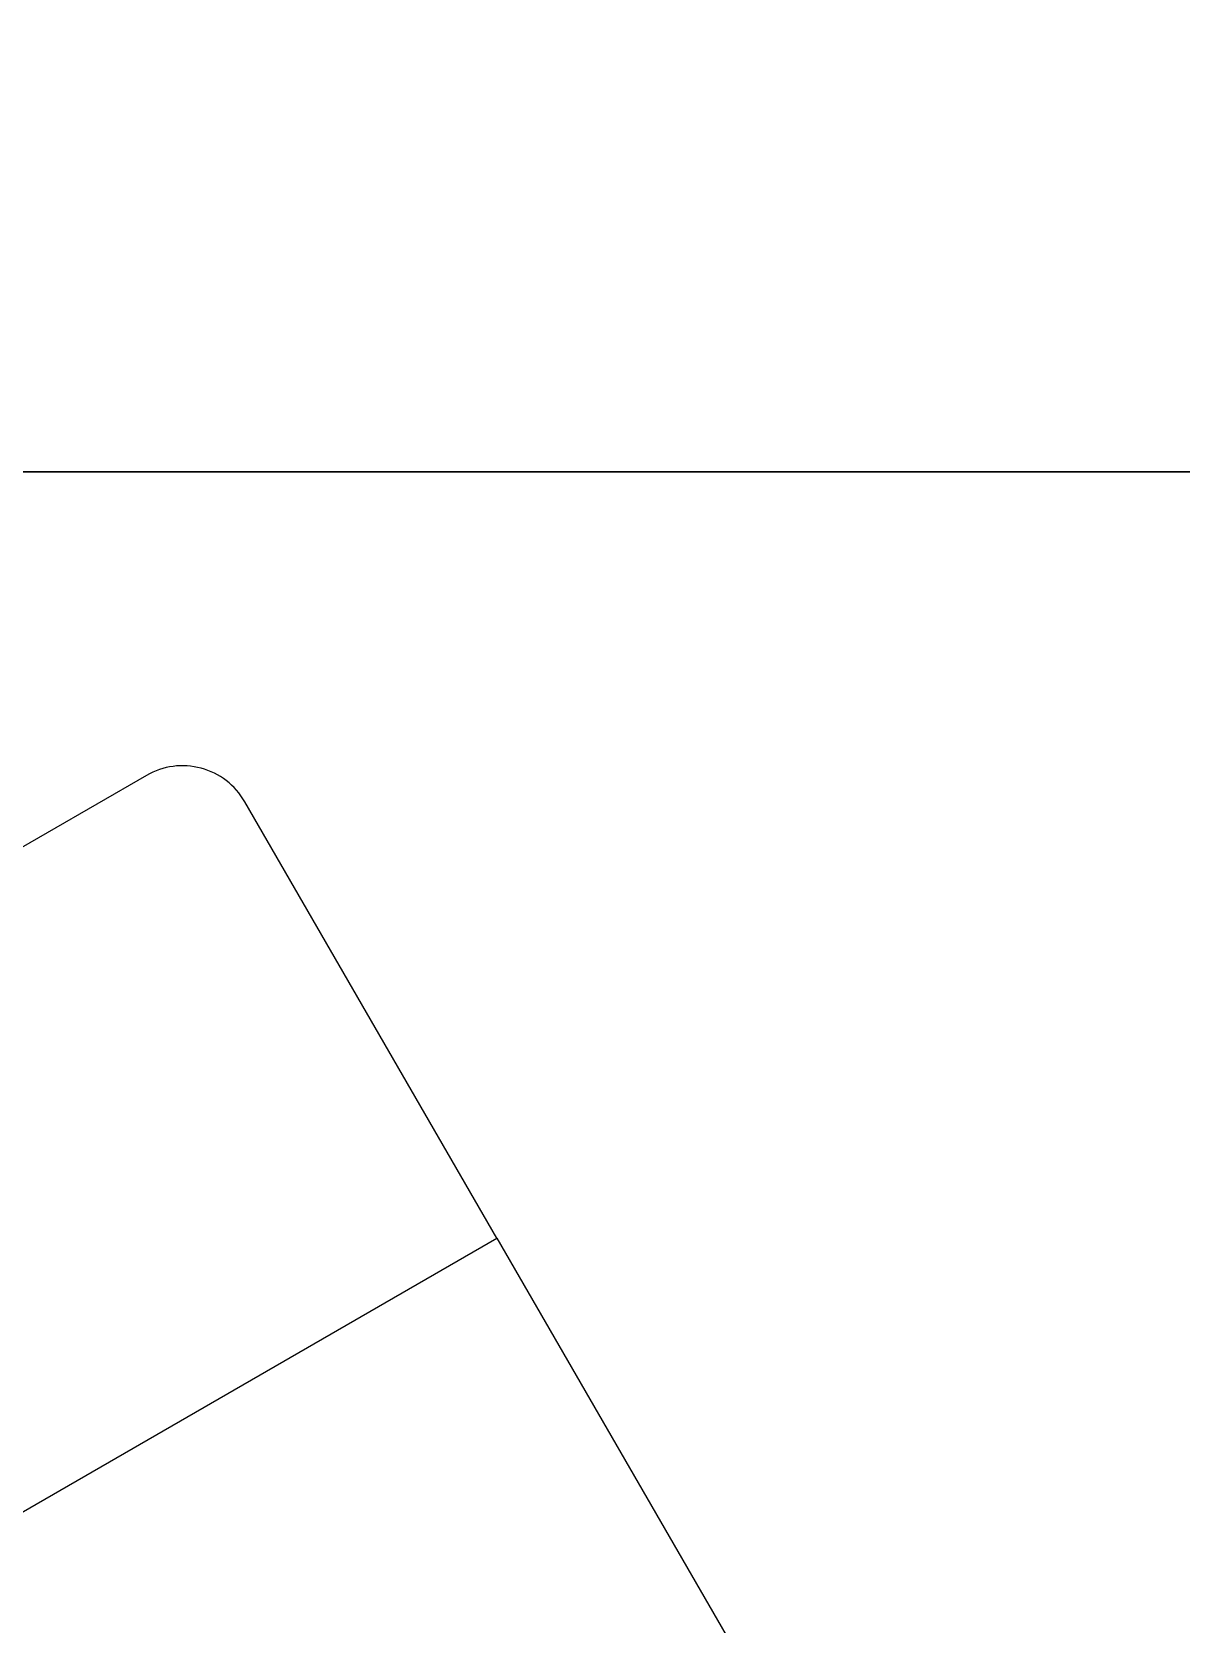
# Model space of a CAD drawing. Header units: millimetres. Extents: x 1993 to 4093, y 1262 to 2017.
# Drawn here: x 2387.3 to 2435.2, y 1498 to 1564.3 of the extents above; entities that cross this region are included whole.
import ezdxf

# ---------------------------------------------------------------- set-up
doc = ezdxf.new("R2010")
doc.units = ezdxf.units.MM
for name, color, linetype, lineweight in [('FLR CARPET 1', 254, 'Continuous', 15), ('PASSAGE', 251, 'Continuous', 25), ('WORKSTATION - Y SHAPED', 251, 'Continuous', 25)]:
    doc.layers.add(name, color=color, linetype=linetype, lineweight=lineweight)
doc.layers.add('PLANNER', color=3, linetype='Continuous')

# ---------------------------------------------------------------- blocks, each defined once
blk = doc.blocks.new('WORKSTAION HEXA 4FT')
at = {"layer": 'WORKSTATION - Y SHAPED'}
for p, q in [((18.99, -16.715), (-1.856, -4.679)), ((-31.981, -15), (9.588, -39)), ((9.588, -39), (20.088, -20.813))]:
    blk.add_line(p, q, dxfattribs=at)
blk.add_arc((17.49, -19.313), 3, 330, 60, dxfattribs=at)
blk = doc.blocks.new('WORKSTATION AREA 01')
at = {"layer": 'PLANNER', "ltscale": 25}
blk.add_lwpolyline([(96559.359, 8600.677), (96198.359, 8600.677), (96198.359, 8352.751), (96559.359, 8352.751)], close=True, dxfattribs=at)

msp = doc.modelspace()

# ---------------------------------------------------------------- linework, layer by layer
at = {"layer": 'FLR CARPET 1', "ltscale": 25}
msp.add_lwpolyline([(2472.697, 1546.014), (2111.697, 1546.014), (2111.697, 1298.088), (2472.697, 1298.088)], close=True, dxfattribs=at)
at = {"layer": 'PASSAGE'}
msp.add_lwpolyline([(2749.979, 1588.008), (2111.697, 1588.003), (2111.697, 1546.003), (2472.697, 1546.014), (2472.697, 1298.088), (2526.697, 1298.088)], dxfattribs=at)

# ---------------------------------------------------------------- block references
at = {"layer": 'PLANNER'}
msp.add_blockref('WORKSTATION AREA 01', (-94086.662, -7054.663), dxfattribs=at)
at = {"layer": 'WORKSTATION - Y SHAPED', "rotation": 59.99999999998471}
msp.add_blockref('WORKSTAION HEXA 4FT', (2368.142, 1525.285), dxfattribs=at)
at = {"layer": 'WORKSTATION - Y SHAPED', "xscale": -1, "rotation": 180}
msp.add_blockref('WORKSTAION HEXA 4FT', (2397.123, 1475.088), dxfattribs=at)

doc.saveas('drawing.dxf')
